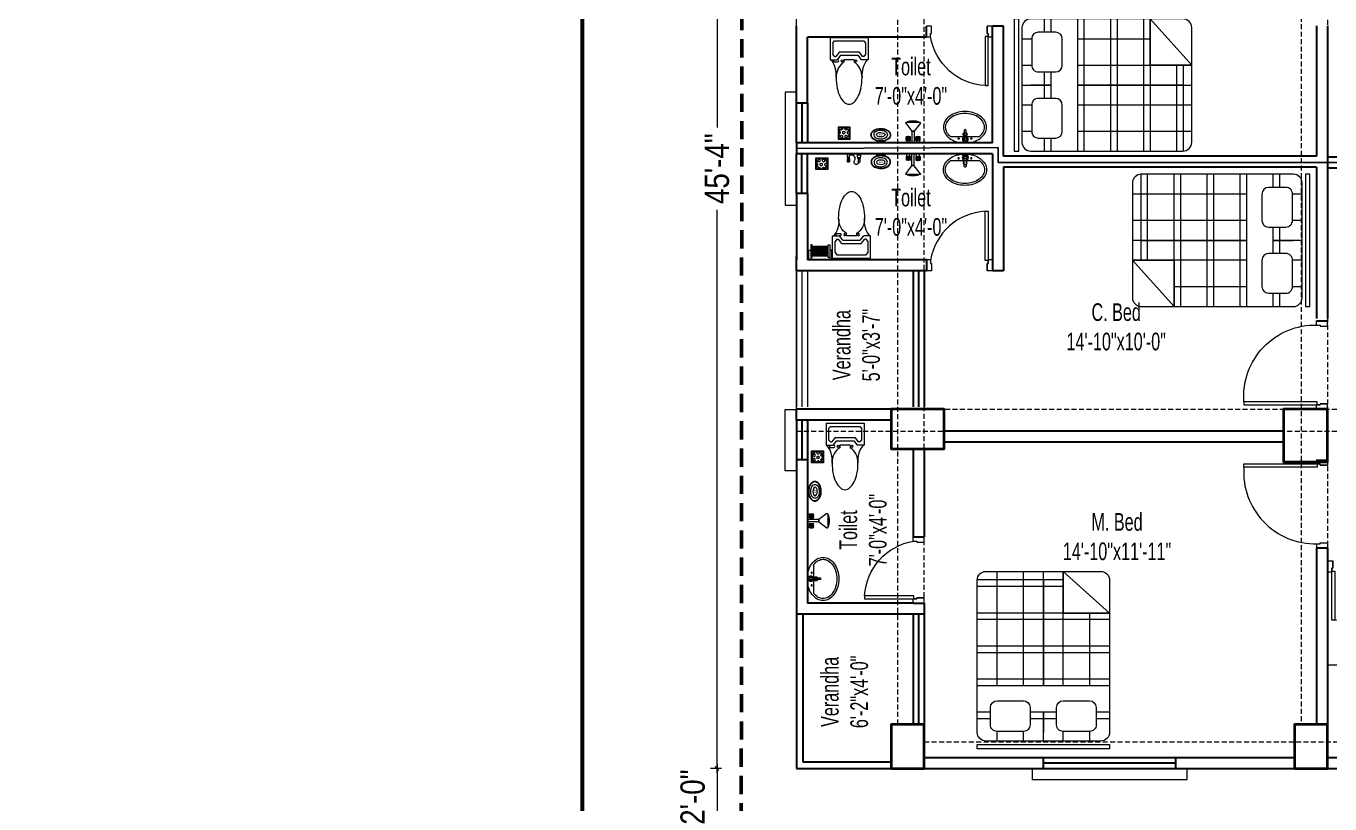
# Model space of a CAD drawing. Header units: inches. Extents: x 64086 to 138972, y -13497 to 16809.
# Drawn here: x 98149 to 98741, y -11975 to -11622 of the extents above; entities that cross this region are included whole.
import ezdxf

# ---------------------------------------------------------------- set-up
doc = ezdxf.new("R2010")
doc.units = ezdxf.units.IN
doc.header["$LTSCALE"] = 0.5
doc.header["$MEASUREMENT"] = 0
doc.header["$PDMODE"] = 2
doc.linetypes.add('DASHED', pattern=[0.75, 0.5, -0.25])
doc.layers.get('0').update_dxf_attribs({"lineweight": 13})
for name, color, linetype, lineweight in [('A-TOIL', 6, 'Continuous', 15), ('BEAM 2', 87, 'Continuous', 15), ('Boundary', 6, 'DASHED', 50), ('BOX', 253, 'Continuous', 15), ('Column', 1, 'Continuous', 40), ('DIM', 5, 'Continuous', 13), ('DOOR', 30, 'Continuous', 20), ('e-tv+tel', 5, 'Continuous', 25), ('fixture', 24, 'Continuous', 13), ('fur', 42, 'Continuous', 15), ('P-BASIN1', 6, 'Continuous', 15), ('P-COMMODE', 6, 'Continuous', 15), ('P-FLOOR-DRAIN', 4, 'Continuous', 15), ('P-SH', 6, 'Continuous', 15), ('P-SHOWER', 7, 'Continuous', 15), ('P.cap', 4, 'Continuous', 20), ('railing', 30, 'Continuous', 15), ('Raling', 35, 'Continuous', 20), ('TEXT', 7, 'Continuous', 13), ('Text-2', 7, 'Continuous', 18), ('TEXT-IN', 7, 'Continuous', 15), ('text-s2', 7, 'Continuous', 20), ('Tree', 94, 'Continuous', 0), ('WALL', 7, 'Continuous', 30), ('WALL-0', 7, 'Continuous', 18), ('Wall_20', 253, 'Continuous', 20)]:
    doc.layers.add(name, color=color, linetype=linetype, lineweight=lineweight)
doc.layers.add('FURNITURE', color=157, linetype='Continuous')
doc.styles.add('1', font='ARIALN.TTF')
doc.styles.get("Standard").update_dxf_attribs({"font": 'ARIALNB.TTF'})
doc.styles.add('STYLE1', font='ARIALN.TTF', dxfattribs={"width": 0.8})
doc.linetypes.add('BATTING', pattern='A,0.0001,-0.1,[134,ltypeshp.shx,S=0.1,R=0,X=-0.1,Y=0],-0.2,[134,ltypeshp.shx,S=0.1,R=180,X=0.1,Y=0],-0.1', length=0.4001)
doc.dimstyles.new('1_8', dxfattribs={"dimtxt": 5, "dimasz": 1.5, "dimexe": 0.18, "dimexo": 0.0625, "dimgap": 0.125, "dimtad": 0, "dimdec": 0, "dimzin": 3, "dimdsep": 46, "dimlunit": 4, "dimtxsty": 'STYLE1', "dimblk": 'D', "dimcen": 3, "dimse1": 1, "dimse2": 1, "dimclrt": 7, "dimadec": 0, "dimazin": 0, "dimtfac": 1, "dimtdec": 0, "dimtix": 1, "dimtmove": 0, "dimatfit": 3, "dimldrblk": 'OPEN90', "dimfxl": 1, "dimtvp": 0.75, "dimtolj": 1, "dimtzin": 0, "dimarcsym": 0})
doc.dimstyles.new('DIM-1-2', dxfattribs={"dimtxt": 8, "dimasz": 1.75, "dimexe": 3, "dimexo": 2, "dimgap": 3, "dimtad": 0, "dimdec": 0, "dimzin": 3, "dimdsep": 46, "dimlunit": 4, "dimtxsty": '1', "dimblk": 'OBLIQUE', "dimcen": 1, "dimdle": 2, "dimclrd": 256, "dimclre": 256, "dimclrt": 256, "dimadec": 0, "dimazin": 0, "dimtfac": 0.75, "dimtdec": 0, "dimtmove": 1, "dimatfit": 3, "dimldrblk": 'OBLIQUE', "dimfxl": 1, "dimtolj": 1, "dimtzin": 0, "dimlwd": -1, "dimlwe": -1, "dimarcsym": 0})
pattern_1 = [(225, (19362.28457, 30685.39488), (-0.0883883476, 0.0883883476), [])]

# ---------------------------------------------------------------- blocks, each defined once
blk = doc.blocks.new('toilet d')
at = {"layer": 'railing'}
for p, q in [((98951.72, -21113.88), (98951.72, -21091.64)), ((98951.72, -21091.64), (98953.15, -21091.64)), ((98953.15, -21091.64), (98953.15, -21113.88)), ((98925.06, -21118.64), (98925.06, -21113.64)), ((98927, -21113.64), (98925.06, -21113.64)), ((98927.44, -21118.64), (98925.06, -21118.64)), ((98926.96, -21113.88), (98926.96, -21115.31)), ((98926.96, -21113.88), (98926.96, -21115.31)), ((98926.96, -21115.31), (98927.44, -21115.31)), ((98927.44, -21115.31), (98927.44, -21118.64)), ((98927.44, -21115.31), (98927.44, -21118.64)), ((98953.15, -21113.88), (98951.72, -21113.88)), ((98952.68, -21115.31), (98952.68, -21118.64)), ((98952.68, -21118.64), (98952.68, -21115.31)), ((98952.68, -21115.31), (98953.15, -21115.31)), ((98955.06, -21118.64), (98952.68, -21118.64)), ((98955.06, -21113.64), (98953.15, -21113.64)), ((98953.15, -21113.88), (98953.15, -21115.31)), ((98953.15, -21115.31), (98953.15, -21113.88)), ((98955.06, -21113.64), (98955.06, -21118.64))]:
    blk.add_line(p, q, dxfattribs=at)
blk.add_arc((98953.17, -21118.15), 26.55, 93.11199, 170.74057, dxfattribs=at)
blk = doc.blocks.new('door-3')
at = {"layer": 'railing'}
for p, q in [((98873.42, -21113.88), (98873.42, -21080.69)), ((98873.42, -21080.69), (98874.85, -21080.69)), ((98874.85, -21080.69), (98874.85, -21113.88)), ((98836.75, -21118.64), (98836.75, -21113.64)), ((98838.65, -21113.64), (98836.75, -21113.64)), ((98839.13, -21118.64), (98836.75, -21118.64)), ((98838.66, -21113.88), (98838.66, -21115.31)), ((98838.66, -21113.88), (98838.66, -21115.31)), ((98838.66, -21115.31), (98839.13, -21115.31)), ((98839.13, -21115.31), (98839.13, -21118.64)), ((98839.13, -21115.31), (98839.13, -21118.64)), ((98874.85, -21113.88), (98873.42, -21113.88)), ((98874.37, -21115.31), (98874.37, -21118.64)), ((98874.37, -21118.64), (98874.37, -21115.31)), ((98874.37, -21115.31), (98874.85, -21115.31)), ((98876.75, -21118.64), (98874.37, -21118.64)), ((98876.75, -21113.64), (98874.85, -21113.64)), ((98874.85, -21113.88), (98874.85, -21115.31)), ((98874.85, -21115.31), (98874.85, -21113.88)), ((98876.75, -21113.64), (98876.75, -21118.64))]:
    blk.add_line(p, q, dxfattribs=at)
blk.add_arc((98871.12, -21113.08), 32.47, 85.93431, 181.41618, dxfattribs=at)
blk = doc.blocks.new('_Oblique')
at = {"color": 0, "linetype": 'ByBlock', "lineweight": -2}
blk.add_line((-0.5, -0.5), (0.5, 0.5), dxfattribs=at)
blk = doc.blocks.new('*D36')
at = {"layer": 'Defpoints', "color": 0, "ltscale": 3, "transparency": 16777216}
for p in [(98498.7, -11415.1), (98462.7, -11959.12), (98474.68, -11959.12)]:
    blk.add_point(p, dxfattribs=at)
at = {"layer": 'TEXT', "ltscale": 3, "transparency": 16777216}
for p, q in [((98464.7, -11415.1), (98459.7, -11415.1)), ((98462.7, -11413.1), (98462.7, -11668.42)), ((98462.7, -11961.12), (98462.7, -11705.79)), ((98464.7, -11959.12), (98459.7, -11959.12))]:
    blk.add_line(p, q, dxfattribs=at)
at = {"layer": 'TEXT', "ltscale": 3, "transparency": 16777216, "xscale": 1.75, "yscale": 1.75, "zscale": 1.75}
for p, rotation in [((98462.7, -11415.1), 90), ((98462.7, -11959.12), 270)]:
    blk.add_blockref('_Oblique', p, dxfattribs=dict(at, rotation=rotation))
at = {"layer": 'TEXT', "ltscale": 3, "transparency": 16777216, "insert": (98462.7, -11687.11), "char_height": 11, "attachment_point": 5, "rotation": 90, "style": '1'}
blk.add_mtext('\\A1;45\'-4"', dxfattribs=at)
blk = doc.blocks.new('*D37')
at = {"layer": 'Defpoints', "color": 0, "ltscale": 3, "transparency": 16777216}
for p in [(98474.68, -11959.12), (98462.7, -11983.12), (98474.7, -11983.12)]:
    blk.add_point(p, dxfattribs=at)
at = {"layer": 'TEXT', "ltscale": 3, "transparency": 16777216}
for p, q in [((98464.7, -11959.12), (98459.7, -11959.12)), ((98462.7, -11957.12), (98462.7, -11985.12)), ((98464.7, -11983.12), (98459.7, -11983.12))]:
    blk.add_line(p, q, dxfattribs=at)
at = {"layer": 'TEXT', "ltscale": 3, "transparency": 16777216, "xscale": 1.75, "yscale": 1.75, "zscale": 1.75}
for p, rotation in [((98462.7, -11959.12), 90), ((98462.7, -11983.12), 270)]:
    blk.add_blockref('_Oblique', p, dxfattribs=dict(at, rotation=rotation))
at = {"layer": 'TEXT', "ltscale": 3, "transparency": 16777216, "insert": (98451.68, -11972.12), "char_height": 11, "attachment_point": 5, "rotation": 90, "style": '1'}
blk.add_mtext('\\A1;2\'-0"', dxfattribs=at)
blk = doc.blocks.new('*D39')
at = {"layer": 'Defpoints', "color": 0, "ltscale": 3, "transparency": 16777216}
for p in [(99685.68, -11959.12), (98498.68, -11966.12), (99685.68, -11999.12)]:
    blk.add_point(p, dxfattribs=at)
at = {"layer": 'TEXT', "ltscale": 3, "transparency": 16777216}
for p, q in [((98496.68, -11999.12), (99070.17, -11999.12)), ((98498.68, -11997.12), (98498.68, -12002.12)), ((99687.68, -11999.12), (99114.19, -11999.12)), ((99685.68, -11997.12), (99685.68, -12002.12))]:
    blk.add_line(p, q, dxfattribs=at)
at = {"layer": 'TEXT', "ltscale": 3, "transparency": 16777216, "xscale": 1.75, "yscale": 1.75, "zscale": 1.75, "rotation": 180}
blk.add_blockref('_Oblique', (98498.68, -11999.12), dxfattribs=at)
at = {"layer": 'TEXT', "ltscale": 3, "transparency": 16777216, "xscale": 1.75, "yscale": 1.75, "zscale": 1.75}
blk.add_blockref('_Oblique', (99685.68, -11999.12), dxfattribs=at)
at = {"layer": 'TEXT', "ltscale": 3, "transparency": 16777216, "insert": (99092.18, -11999.12), "char_height": 11, "attachment_point": 5, "style": '1'}
blk.add_mtext('\\A1;98\'-11"', dxfattribs=at)
blk = doc.blocks.new('A$C3B0820DD')
at = {"layer": 'A-TOIL'}
for p, q in [((0, 26.47), (0, 17.65)), ((0, 26.47), (15.1, 26.47)), ((15.1, 26.47), (15.1, 17.65)), ((1.03, 24.26), (1.72, 25.14)), ((1.03, 24.26), (1.03, 19.85)), ((1.72, 25.14), (13.38, 25.14)), ((3.69, 20.73), (2.32, 18.97)), ((3.69, 20.73), (11.41, 20.73)), ((11.41, 20.73), (12.78, 18.97)), ((13.38, 25.14), (14.07, 24.26)), ((14.07, 24.26), (14.07, 19.85)), ((0, 17.65), (2.74, 17.65)), ((1.72, 18.97), (1.03, 19.85)), ((1.37, 17.65), (1.37, 16.76)), ((1.37, 16.76), (3.09, 16.76)), ((1.72, 18.97), (2.32, 18.97)), ((4.12, 19.41), (2.74, 17.65)), ((3.09, 17.65), (2.74, 17.65)), ((4.12, 19.41), (10.98, 19.41)), ((5.49, 17.65), (5.49, 16.65)), ((9.61, 17.65), (5.49, 17.65)), ((9.61, 17.65), (9.61, 16.65)), ((10.98, 19.41), (12.35, 17.65)), ((15.1, 17.65), (12.35, 17.65)), ((13.38, 18.97), (12.78, 18.97)), ((14.07, 19.85), (13.38, 18.97))]:
    blk.add_line(p, q, dxfattribs=at)
for centre, major_axis, start_param, end_param in [((-3.71, 11.66), (0, 7.94), 4.576272, 5.566047), ((7.55, 10.59), (0, 6.62), 0.411517, 1.570796), ((3.09, 17.2), (0, 0.441), 3.141593, 6.283185), ((4.8, 17.2), (0, 0.441), 4.712389, 10.995574), ((7.55, 10.59), (0, 6.62), -1.570796, -0.411517), ((10.29, 17.2), (0, 0.441), 4.712389, 10.995574), ((18.81, 11.66), (0, 7.94), 0.717138, 1.706913), ((15.53, 10.59), (0, 16.88), 1.570797, 1.824118), ((-0.44, 10.59), (0, 16.88), 4.459068, 4.712388), ((11.59, 9.28), (0, 11.65), 1.824118, 2.129396), ((3.5, 9.28), (0, 11.65), 4.153789, 4.459067), ((9.11, 7.28), (0, 7.88), 2.129396, 2.556312), ((7.55, 4.25), (0, 4.25), 2.556313, 3.141592), ((7.55, 4.25), (0, 4.25), 3.141593, 3.726873), ((5.99, 7.28), (0, 7.88), 3.726874, 4.153789)]:
    blk.add_ellipse(centre, major_axis=major_axis, ratio=0.777778, start_param=start_param, end_param=end_param, dxfattribs=at)
blk = doc.blocks.new('p-basin11')
at = {"lineweight": 13}
for p, q in [((-7.44, 1.49), (7.15, 1.49)), ((-0.49, 4.45), (-0.49, 0.85)), ((0.5, 0.86), (0.5, 4.45))]:
    blk.add_line(p, q, dxfattribs=at)
for centre, radius in [((-3.35, 0.44), 0.298), ((-0.08, 2.58), 0.99), ((0, 0), 0.495), ((3.06, 0.44), 0.298)]:
    blk.add_circle(centre, radius, dxfattribs=at)
for centre, radius, start, end in [((-1.18, 2.6), 11.33, 106.76473, 126.02737), ((-0.15, -0.85), 14.92, 90, 106.76473), ((-0.15, -0.85), 14.92, 73.23527, 90), ((0.89, 2.6), 11.33, 53.97263, 73.23527), ((-5.2, 6.16), 5.84, 150.3366, 180), ((-2.77, 4.78), 8.63, 126.02737, 150.3366), ((-5.2, 6.16), 4.85, 150.3366, 180), ((-5.2, 6.16), 4.85, 150.3366, 180), ((-2.77, 4.78), 7.64, 126.02737, 150.3366), ((-2.77, 4.78), 7.64, 126.02737, 150.3366), ((-1.18, 2.6), 10.34, 106.76473, 126.02737), ((-1.18, 2.6), 10.34, 106.76473, 126.02737), ((-0.15, -0.85), 13.93, 90, 106.76473), ((-0.15, -0.85), 13.93, 90, 106.76473), ((-0.15, -0.85), 13.93, 73.23527, 90), ((-0.15, -0.85), 13.93, 73.23527, 90), ((0.89, 2.6), 10.34, 53.97263, 73.23527), ((0.89, 2.6), 10.34, 53.97263, 73.23527), ((2.48, 4.78), 7.64, 29.6634, 53.97263), ((2.48, 4.78), 8.63, 29.6634, 53.97263), ((4.9, 6.16), 4.85, 0, 29.6634), ((4.9, 6.16), 4.85, 360, 29.6634), ((4.9, 6.16), 5.84, 0, 29.6634), ((-5.2, 6.16), 5.84, 180, 209.6634), ((-2.77, 7.54), 8.63, 209.6634, 233.97263), ((-5.2, 6.16), 4.85, 180, 209.6634), ((-2.77, 7.54), 7.64, 209.6634, 232.29998), ((-1.18, 9.72), 11.33, 233.97263, 253.23527), ((0, 0), 1.48, 109.6514, 70.3603), ((0, 0), 0.99, 120.3431, 59.7554), ((0, 4.45), 0.495, 0, 180), ((0.89, 9.72), 11.33, 286.76473, 306.02737), ((2.48, 7.54), 7.64, 307.70002, 330.3366), ((2.48, 7.54), 8.63, 306.02737, 330.3366), ((4.9, 6.16), 4.85, 330.3366, 0), ((4.9, 6.16), 5.84, 330.3366, 0), ((-0.15, 13.16), 14.92, 253.23527, 270), ((-0.15, 13.16), 14.92, 270, 286.76473)]:
    blk.add_arc(centre, radius, start, end, dxfattribs=at)
blk = doc.blocks.new('pp-sh')
at = {"ltscale": 0.01}
h = blk.add_hatch(dxfattribs=at)
h.set_pattern_fill('ANSI31', color=256, style=0)
h.set_pattern_definition(pattern_1)
h.paths.add_polyline_path([(18743.58, 25839.35), (18749.1, 25839.35, 0.199471)])
h = blk.add_hatch(dxfattribs=at)
h.set_pattern_fill('ANSI31', color=256, style=0)
h.set_pattern_definition(pattern_1)
h.paths.add_polyline_path([(18745.89, 25835.65), (18746.8, 25835.65, -0.163612), (18746.84, 25835.78), (18745.84, 25835.78, -0.163612)])
for p, q in [((18743.4, 25839), (18745.84, 25835.78)), ((18749.1, 25839.35), (18743.58, 25839.35)), ((18746.84, 25835.78), (18745.84, 25835.78)), ((18746.8, 25835.65), (18745.89, 25835.65)), ((18745.89, 25835.65), (18745.89, 25831.13)), ((18746.8, 25835.65), (18746.8, 25831.13)), ((18749.28, 25839), (18746.84, 25835.78)), ((18745.28, 25833.51), (18743.51, 25833.51)), ((18743.51, 25832.08), (18743.51, 25833.51)), ((18745.28, 25832.08), (18743.51, 25832.08)), ((18743.8, 25832.04), (18743.8, 25831.13)), ((18748.88, 25831.13), (18743.8, 25831.13)), ((18743.95, 25832.08), (18743.95, 25833.51)), ((18744.54, 25833.62), (18744.26, 25833.62)), ((18744.26, 25833.59), (18744.26, 25833.62)), ((18744.4, 25833.59), (18744.4, 25833.62)), ((18744.4, 25832.08), (18744.4, 25833.51)), ((18744.54, 25833.59), (18744.54, 25833.62)), ((18744.84, 25832.08), (18744.84, 25833.51)), ((18744.99, 25832.04), (18744.99, 25831.13)), ((18745.28, 25832.08), (18745.28, 25833.51)), ((18746.8, 25831.13), (18745.89, 25831.13)), ((18747.4, 25832.08), (18747.4, 25833.51)), ((18747.4, 25833.51), (18749.17, 25833.51)), ((18747.4, 25832.08), (18749.17, 25832.08)), ((18747.69, 25832.04), (18747.69, 25831.13)), ((18747.84, 25832.08), (18747.84, 25833.51)), ((18748.15, 25833.59), (18748.15, 25833.62)), ((18748.15, 25833.62), (18748.42, 25833.62)), ((18748.29, 25833.59), (18748.29, 25833.62)), ((18748.29, 25832.08), (18748.29, 25833.51)), ((18748.42, 25833.59), (18748.42, 25833.62)), ((18748.73, 25832.08), (18748.73, 25833.51)), ((18748.88, 25832.04), (18748.88, 25831.13)), ((18749.17, 25832.08), (18749.17, 25833.51))]:
    blk.add_line(p, q, dxfattribs=at)
for centre, radius, start, end in [((18746.34, 25832.71), 7.19, 67.4384, 112.5616), ((18743.58, 25839.13), 0.222, 90, 216.0286), ((18745.67, 25835.65), 0.222, 0, 37.1678), ((18747.02, 25835.65), 0.222, 142.8322, 180), ((18749.1, 25839.13), 0.222, 323.9714, 90), ((18743.73, 25832.87), 0.68, 70.9882, 109.0118), ((18743.73, 25832.72), 0.68, 250.9882, 289.0118), ((18743.73, 25833.55), 0, 152.3346, 180), ((18744.4, 25832.37), 1.22, 68.7379, 111.2621), ((18744.18, 25832.87), 0.68, 70.9882, 109.0118), ((18744.18, 25832.72), 0.68, 250.9882, 289.0118), ((18744.62, 25832.87), 0.68, 70.9882, 109.0118), ((18744.62, 25832.72), 0.68, 250.9882, 289.0118), ((18745.06, 25832.87), 0.68, 70.9882, 109.0118), ((18745.06, 25832.72), 0.68, 250.9882, 289.0118), ((18747.62, 25832.87), 0.68, 70.9882, 109.0118), ((18747.62, 25832.72), 0.68, 250.9882, 289.0118), ((18748.29, 25832.37), 1.22, 68.7379, 111.2621), ((18748.06, 25832.87), 0.68, 70.9882, 109.0118), ((18748.06, 25832.72), 0.68, 250.9882, 289.0118), ((18748.51, 25832.87), 0.68, 70.9882, 109.0118), ((18748.51, 25832.72), 0.68, 250.9882, 289.0118), ((18748.95, 25832.87), 0.68, 70.9882, 109.0118), ((18748.95, 25832.72), 0.68, 250.9882, 289.0118), ((18748.95, 25833.55), 0, 0, 27.6654)]:
    blk.add_arc(centre, radius, start, end, dxfattribs=at)
blk = doc.blocks.new('RY')
at = {"layer": 'fixture'}
for p, q in [((227073.05, -59649.09), (227072.37, -59649.09)), ((227072.39, -59652.62), (227073.05, -59652.62)), ((227073.05, -59649.32), (227072.43, -59649.32)), ((227073.05, -59652.4), (227072.45, -59652.4)), ((227073.05, -59649.54), (227072.48, -59649.54)), ((227073.05, -59652.18), (227072.49, -59652.18)), ((227073.05, -59649.76), (227072.52, -59649.76)), ((227073.05, -59651.96), (227072.54, -59651.96)), ((227073.05, -59649.98), (227072.56, -59649.98)), ((227073.05, -59651.74), (227072.57, -59651.74)), ((227073.05, -59650.2), (227072.59, -59650.2)), ((227073.05, -59651.52), (227072.59, -59651.52)), ((227073.05, -59650.42), (227072.61, -59650.42)), ((227073.05, -59651.3), (227072.61, -59651.3)), ((227073.05, -59650.64), (227072.62, -59650.64)), ((227073.05, -59651.08), (227072.62, -59651.08)), ((227073.05, -59650.86), (227072.63, -59650.86)), ((227073.05, -59652.62), (227073.05, -59649.09))]:
    blk.add_line(p, q, dxfattribs=at)
at = {"layer": 'fixture', "color": 37}
blk.add_ellipse((227069.56, -59650.94), major_axis=(0.03, 1.96), ratio=0.508227, dxfattribs=at)
at = {"layer": 'fixture'}
for points, knots in [([(227069.67, -59655.34), (227070.14, -59655.34), (227070.61, -59655.17), (227071.49, -59654.46), (227071.88, -59653.92), (227072.44, -59652.6), (227072.61, -59651.83), (227072.64, -59650.26), (227072.52, -59649.46), (227072.02, -59648.09), (227071.65, -59647.51), (227070.8, -59646.71), (227070.32, -59646.49), (227069.39, -59646.39), (227068.91, -59646.52), (227068.01, -59647.13), (227067.6, -59647.62), (227066.98, -59648.88), (227066.78, -59649.63), (227066.67, -59651.2), (227066.76, -59652), (227067.19, -59653.43), (227067.53, -59654.05), (227068.36, -59654.94), (227068.83, -59655.21), (227069.42, -59655.33), (227069.54, -59655.34), (227069.67, -59655.34)], [0, 0, 0, 0, 0.512242, 0.512242, 1.024485, 1.024485, 1.536727, 1.536727, 2.04897, 2.04897, 2.561212, 2.561212, 3.073455, 3.073455, 3.585697, 3.585697, 4.09794, 4.09794, 4.610182, 4.610182, 5.122425, 5.122425, 5.634667, 5.634667, 6.14691, 6.14691, 6.283185, 6.283185, 6.283185, 6.283185]), ([(227069.67, -59655.14), (227070.05, -59655.14), (227070.44, -59655.01), (227071.19, -59654.47), (227071.55, -59654.05), (227072.1, -59652.97), (227072.3, -59652.32), (227072.46, -59650.96), (227072.43, -59650.24), (227072.15, -59648.92), (227071.9, -59648.32), (227071.27, -59647.37), (227070.89, -59647.03), (227070.12, -59646.65), (227069.74, -59646.59), (227068.97, -59646.73), (227068.58, -59646.93), (227067.86, -59647.63), (227067.53, -59648.13), (227067.07, -59649.31), (227066.93, -59650), (227066.89, -59651.43), (227067, -59652.18), (227067.43, -59653.43), (227067.73, -59653.96), (227068.41, -59654.72), (227068.79, -59654.96), (227069.34, -59655.12), (227069.5, -59655.14), (227069.67, -59655.14)], [0, 0, 0, 0, 0.466932, 0.466932, 0.933864, 0.933864, 1.400796, 1.400796, 1.867727, 1.867727, 2.334659, 2.334659, 2.801591, 2.801591, 3.268523, 3.268523, 3.735455, 3.735455, 4.202387, 4.202387, 4.669318, 4.669318, 5.165008, 5.165008, 5.62593, 5.62593, 6.080806, 6.080806, 6.283185, 6.283185, 6.283185, 6.283185])]:
    blk.add_open_spline(points, degree=3, knots=knots, dxfattribs=at)
at = {"layer": 'fixture', "color": 37}
blk.add_open_spline([(227069.6, -59647.92), (227069.34, -59647.91), (227069.09, -59647.98), (227068.25, -59648.39), (227067.93, -59648.94), (227067.55, -59650.04), (227067.47, -59650.66), (227067.53, -59651.62), (227067.59, -59651.97), (227067.78, -59652.58), (227067.9, -59652.86), (227068.21, -59653.33), (227068.41, -59653.53), (227068.88, -59653.84), (227069.16, -59653.93), (227069.74, -59653.97), (227070.04, -59653.9), (227070.53, -59653.65), (227070.73, -59653.47), (227071.05, -59653.09), (227071.17, -59652.88), (227071.47, -59652.22), (227071.57, -59651.72), (227071.64, -59650.73), (227071.6, -59650.22), (227071.4, -59649.43), (227071.28, -59649.13), (227070.94, -59648.58), (227070.71, -59648.32), (227070.17, -59648.01), (227069.9, -59647.92), (227069.6, -59647.92)], degree=3, knots=[0, 0, 0, 0, 0.251826, 0.251826, 0.981976, 0.981976, 1.712126, 1.712126, 2.138681, 2.138681, 2.508948, 2.508948, 2.825837, 2.825837, 3.120106, 3.120106, 3.414376, 3.414376, 3.708645, 3.708645, 4.002915, 4.002915, 4.608496, 4.608496, 5.214077, 5.214077, 5.606251, 5.606251, 5.998425, 5.998425, 6.283185, 6.283185, 6.283185, 6.283185], dxfattribs=at)
at = {"layer": 'fixture', "color": 37, "text_generation_flag": 4}
blk.add_text('Lux ', height=0.75, rotation=90, dxfattribs=at).set_placement((227069.24, -59651.81))
blk = doc.blocks.new('*X21')
at = {"color": 0}
for p, q in [((349.22, 2157.49), (349.37, 2157.49)), ((349.37, 2156.4), (349.69, 2156.94)), ((349.69, 2156.94), (349.37, 2157.49)), ((350.31, 2158.03), (350.62, 2158.57)), ((350.62, 2157.49), (350.31, 2158.03)), ((350.62, 2158.57), (351.25, 2158.57)), ((350.62, 2157.49), (351.25, 2157.49)), ((351.56, 2158.03), (351.25, 2158.57)), ((351.25, 2157.49), (351.56, 2158.03)), ((352.19, 2156.94), (352.5, 2157.49)), ((352.5, 2156.4), (352.19, 2156.94)), ((352.5, 2157.49), (353.12, 2157.49)), ((353.12, 2156.4), (353.44, 2156.94)), ((353.44, 2156.94), (353.12, 2157.49)), ((348.86, 2156.4), (349.37, 2156.4)), ((349, 2155.32), (349.37, 2155.32)), ((349.69, 2154.78), (349.37, 2155.32)), ((349.51, 2154.48), (349.69, 2154.78)), ((350.31, 2155.86), (350.62, 2156.4)), ((350.62, 2155.32), (350.31, 2155.86)), ((350.41, 2153.86), (350.62, 2154.24)), ((350.62, 2156.4), (351.25, 2156.4)), ((350.62, 2155.32), (351.25, 2155.32)), ((350.62, 2154.24), (351.25, 2154.24)), ((351.56, 2155.86), (351.25, 2156.4)), ((351.25, 2155.32), (351.56, 2155.86)), ((351.56, 2153.7), (351.25, 2154.24)), ((351.56, 2153.69), (351.56, 2153.7)), ((352.19, 2154.78), (352.5, 2155.32)), ((352.5, 2154.24), (352.19, 2154.78)), ((352.5, 2156.4), (353.12, 2156.4)), ((352.5, 2155.32), (353.12, 2155.32)), ((352.5, 2154.24), (352.92, 2154.24)), ((353.43, 2154.79), (353.12, 2155.32))]:
    blk.add_line(p, q, dxfattribs=at)
blk = doc.blocks.new('P-FLOOR')
at = {"layer": 'P-FLOOR-DRAIN'}
for points in [[(-2.08, 5.48), (-2.08, 0.98), (2.42, 0.98), (2.42, 5.48)], [(-1.85, 5.25), (-1.85, 1.2), (2.2, 1.2), (2.2, 5.25)]]:
    blk.add_lwpolyline(points, close=True, dxfattribs=at)
blk.add_circle((0.17, 3.23), 2.02, dxfattribs=at)
at = {"layer": 'P-FLOOR-DRAIN', "xscale": 0.8, "yscale": 0.8, "zscale": 0.8, "rotation": 270}
blk.add_blockref('*X21', (-1724.74, 284.25), dxfattribs=at)
blk = doc.blocks.new('lilklkl')
at = {"color": 23}
for p, q in [((19201.27, -4998.29), (19141.27, -4998.29)), ((19141.27, -4998.29), (19141.27, -5000.29)), ((19201.27, -5000.29), (19201.27, -4998.29)), ((19141.27, -5000.29), (19201.27, -5000.29)), ((19167.27, -5001.79), (19145.27, -5001.79)), ((19197.27, -5001.79), (19162.27, -5001.79)), ((19171.27, -5001.79), (19171.27, -5014.9)), ((19141.27, -5005.79), (19141.27, -5074.79)), ((19171.27, -5014.9), (19171.27, -5005.79)), ((19201.27, -5074.79), (19201.27, -5005.79)), ((19171.27, -5074.79), (19171.27, -5026.9)), ((19171.27, -5026.9), (19171.27, -5078.79)), ((19145.27, -5078.79), (19175.27, -5078.79)), ((19175.27, -5078.79), (19197.27, -5078.79))]:
    blk.add_line(p, q, dxfattribs=at)
at = {"color": 33}
for p, q in [((19150.27, -5001.79), (19150.27, -5006.19)), ((19162.27, -5001.79), (19162.27, -5006.19)), ((19180.27, -5001.79), (19180.27, -5006.19)), ((19192.27, -5001.79), (19192.27, -5006.19)), ((19147.23, -5011.9), (19141.27, -5011.9)), ((19147.24, -5014.9), (19141.27, -5014.9)), ((19171.27, -5014.9), (19165.2, -5014.9)), ((19171.27, -5011.9), (19165.21, -5011.9)), ((19177.23, -5011.9), (19171.27, -5011.9)), ((19177.24, -5014.9), (19171.27, -5014.9)), ((19201.27, -5014.9), (19195.2, -5014.9)), ((19201.27, -5011.9), (19195.21, -5011.9)), ((19171.27, -5026.9), (19141.27, -5026.9)), ((19150.27, -5026.9), (19150.27, -5078.79)), ((19162.27, -5026.9), (19162.27, -5078.79)), ((19201.27, -5026.9), (19171.27, -5026.9)), ((19180.27, -5026.9), (19180.27, -5078.79)), ((19192.27, -5026.9), (19192.27, -5059.9)), ((19171.27, -5029.9), (19141.27, -5029.9)), ((19201.27, -5029.9), (19171.27, -5029.9)), ((19171.27, -5041.9), (19141.27, -5041.9)), ((19171.27, -5044.9), (19141.27, -5044.9)), ((19201.27, -5041.9), (19171.27, -5041.9)), ((19201.27, -5044.9), (19171.27, -5044.9)), ((19171.27, -5056.9), (19141.27, -5056.9)), ((19201.27, -5056.9), (19171.27, -5056.9)), ((19171.27, -5059.9), (19141.27, -5059.9)), ((19201.27, -5059.9), (19171.27, -5059.9)), ((19171.27, -5071.9), (19141.27, -5071.9)), ((19171.27, -5074.9), (19141.27, -5074.9)), ((19180.27, -5071.9), (19171.27, -5071.9)), ((19180.27, -5074.9), (19171.27, -5074.9))]:
    blk.add_line(p, q, dxfattribs=at)
at = {"color": 40}
for p, q in [((19147.23, -5009.2), (19147.24, -5017.1)), ((19162.21, -5006.19), (19150.23, -5006.19)), ((19165.2, -5017.09), (19165.21, -5009.2)), ((19177.23, -5009.2), (19177.24, -5017.1)), ((19192.21, -5006.19), (19180.23, -5006.19)), ((19195.2, -5017.09), (19195.21, -5009.2)), ((19150.24, -5020.09), (19162.2, -5020.09)), ((19180.24, -5020.09), (19192.2, -5020.09))]:
    blk.add_line(p, q, dxfattribs=at)
at = {"color": 23}
for centre, start, end in [((19145.27, -5005.79), 90, 180), ((19197.27, -5005.79), 0, 90), ((19145.27, -5074.79), 180, 270), ((19197.27, -5074.79), 270, 0)]:
    blk.add_arc(centre, 4, start, end, dxfattribs=at)
at = {"color": 40}
for centre, start, end in [((19150.23, -5009.19), 90, 180.14142), ((19162.21, -5009.19), 359.89747, 90), ((19180.23, -5009.19), 90, 180.14142), ((19192.21, -5009.19), 359.89747, 90), ((19150.24, -5017.09), 180.14142, 270), ((19162.2, -5017.09), 270, 359.89747), ((19180.24, -5017.09), 180.14142, 270), ((19192.2, -5017.09), 270, 359.89747)]:
    blk.add_arc(centre, 3, start, end, dxfattribs=at)
at = {"layer": 'DOOR'}
for p, q in [((19201.27, -5059.9), (19180.27, -5078.79)), ((19180.27, -5078.79), (19180.27, -5059.9)), ((19180.27, -5059.9), (19201.27, -5059.9))]:
    blk.add_line(p, q, dxfattribs=at)
blk = doc.blocks.new('A$C32C23EB6')
at = {"layer": 'fur'}
blk.add_blockref('lilklkl', (-19141.27, 5078.79), dxfattribs=at)
blk = doc.blocks.new('TISSUE-2')
at = {"color": 11}
for points in [[(-2.88, 0), (-3.49, 0), (-3.49, -2.95), (-2.88, -2.95)], [(2.88, 0), (3.49, 0), (3.49, -2.95), (2.88, -2.95)], [(-2.38, -4.57), (-2.88, -4.57), (-2.88, -0.73), (-2.38, -0.73)], [(2.38, -4.57), (2.88, -4.57), (2.88, -0.73), (2.38, -0.73)]]:
    blk.add_lwpolyline(points, close=True, dxfattribs=at)
mesh = blk.add_polymesh((2, 13), dxfattribs=at)
for k, corner in enumerate([(2.38, -4.08), (2.38, -3.99, 0.33), (2.38, -3.83, 0.63), (2.38, -3.6, 0.89), (2.38, -3.32, 1.08), (2.38, -3, 1.2), (2.38, -2.65, 1.25), (2.38, -2.31, 1.2), (2.38, -1.99, 1.08), (2.38, -1.71, 0.89), (2.38, -1.48, 0.63), (2.38, -1.32, 0.33), (2.38, -1.23), (-2.38, -4.08), (-2.38, -3.99, 0.33), (-2.38, -3.83, 0.63), (-2.38, -3.6, 0.89), (-2.38, -3.32, 1.08), (-2.38, -3, 1.2), (-2.38, -2.65, 1.25), (-2.38, -2.31, 1.2), (-2.38, -1.99, 1.08), (-2.38, -1.71, 0.89), (-2.38, -1.48, 0.63), (-2.38, -1.32, 0.33), (-2.38, -1.23)]):
    mesh.set_mesh_vertex(divmod(k, 13), corner)
blk = doc.blocks.new('P-SH')
at = {"layer": 'Tree', "lineweight": 9}
for p, q in [((-82, 8), (-77, 13)), ((-82, 8), (-82, -25)), ((-78, 12), (-50, 12)), ((-52, 31), (-77, 31)), ((-77, 13), (-52, 13)), ((-54, 29), (-74, 29)), ((-47, 8), (-52, 13)), ((-47, 8), (-47, -25)), ((113, 64), (63, 64)), ((85, 13), (74, 13)), ((75, 13), (75, -31)), ((102, 13), (91, 13)), ((101, 13), (101, -31)), ((-82, -25), (-77, -30)), ((-78, -28), (-50, -28)), ((-77, -30), (-52, -30)), ((-47, -25), (-52, -30)), ((94, -38), (82, -38))]:
    blk.add_line(p, q, dxfattribs=at)
at = {"layer": 'Tree', "lineweight": 0}
for p, q in [((-81, 9), (-81, -26)), ((-78, 12), (-78, -28)), ((-78, 10), (-78, -27)), ((-74, 12), (-74, -28)), ((-72, 12), (-72, -28)), ((-66, 12), (-66, -28)), ((-63, 12), (-63, -28)), ((-57, 12), (-57, -28)), ((-54, 12), (-54, -28)), ((-50, 12), (-50, -28)), ((-48, 9), (-48, -26))]:
    blk.add_line(p, q, dxfattribs=at)
at = {"layer": 'Tree', "linetype": 'BATTING', "lineweight": 0, "ltscale": 0.05}
for p, q in [((-46, 57), (-52, 57)), ((85, -43), (85, -38))]:
    blk.add_line(p, q, dxfattribs=at)
at = {"layer": 'Tree', "lineweight": 9}
blk.add_lwpolyline([(-77, 31), (-77, 83), (-52, 83), (-52, 31)], dxfattribs=at)
at = {"layer": 'Tree', "lineweight": 0}
for points in [[(-74, 13), (-74, 31)], [(-54, 31), (-54, 13)]]:
    blk.add_lwpolyline(points, dxfattribs=at)
at = {"layer": 'Tree', "linetype": 'BATTING', "lineweight": 0, "ltscale": 0.05}
blk.add_lwpolyline([(85, -43, -0.444808), (42, -66, -0.536293), (28, -1, 0.793827), (-46, 57, 2.054494)], format="xyb", dxfattribs=at)
at = {"layer": 'Tree', "lineweight": 9}
blk.add_lwpolyline([(113, 43), (113, 70, 0.414214), (107, 77), (69, 77, 0.414214), (63, 70), (63, 43)], format="xyb", dxfattribs=at)
at = {"layer": 'Tree', "lineweight": 0}
blk.add_lwpolyline([(91, 0), (85, 0), (85, 38), (91, 38)], close=True, dxfattribs=at)
at = {"layer": 'Tree', "lineweight": 9}
for centre, radius, start, end in [((116, 47), 53.1, 176.6429, 220.6059), ((60, 47), 53.1, 319.3941, 3.3571), ((82, -31), 6.35, 180, 270), ((94, -31), 6.35, 270, 0)]:
    blk.add_arc(centre, radius, start, end, dxfattribs=at)
blk = doc.blocks.new('D')
at = {"layer": 'DIM'}
for q in [(-1.125, 0), (0, 1.125), (1.125, 0), (0, -1.125)]:
    blk.add_line((0, 0), q, dxfattribs=at)
at = {"layer": 'DIM', "color": 6, "const_width": 0.375}
blk.add_lwpolyline([(-0.1875, 0, 1), (0.1875, 0, 1)], format="xyb", close=True, dxfattribs=at)
blk = doc.blocks.new('*D47')
at = {"layer": 'Defpoints', "color": 0, "transparency": 16777216}
for p in [(71204.6, -11684.75), (71193.77, -11806.11), (99510, -11806.11)]:
    blk.add_point(p, dxfattribs=at)
at = {"layer": 'text-s2', "color": 0, "lineweight": -2, "transparency": 16777216}
blk.add_line((71193.77, -11686.25), (71193.77, -11804.61), dxfattribs=at)
at = {"layer": 'text-s2', "color": 0, "lineweight": -2, "transparency": 16777216, "xscale": 1.5, "yscale": 1.5, "zscale": 1.5}
for p, rotation in [((71193.77, -11684.75), 90), ((71193.77, -11806.11), 270)]:
    blk.add_blockref('D', p, dxfattribs=dict(at, rotation=rotation))
at = {"layer": 'text-s2', "color": 7, "transparency": 16777216, "insert": (71189.94, -11745.43), "char_height": 5, "attachment_point": 5, "rotation": 90, "style": 'STYLE1'}
blk.add_mtext('\\A1;10\'-1"', dxfattribs=at)
blk = doc.blocks.new('_Open90')
at = {"layer": 'DIM', "color": 0, "lineweight": -2}
for p, q in [((0, 0), (-1, 0)), ((-0.5, 0.5), (0, 0)), ((0, 0), (-0.5, -0.5))]:
    blk.add_line(p, q, dxfattribs=at)

msp = doc.modelspace()

# ---------------------------------------------------------------- linework, layer by layer
at = {"layer": 'BEAM 2', "linetype": 'DASHED', "ltscale": 9}
for p, q in [((98727.68, -11419.09), (98727.68, -11939.11)), ((98544.68, -11939.11), (98544.68, -11427.09)), ((98556.68, -11959.11), (98556.68, -11427.09)), ((98739.68, -11427.21), (98739.68, -11959.11)), ((98498.68, -11796.11), (99673.68, -11796.11)), ((98498.69, -11806.11), (99673.68, -11806.11)), ((98556.68, -11947.11), (99011.67, -11947.11)), ((98556.68, -11959.11), (99011.67, -11959.11))]:
    msp.add_line(p, q, dxfattribs=at)
at = {"layer": 'Boundary'}
msp.add_line((98503.68, -11889.12), (98503.68, -11889.12), dxfattribs=at)
at = {"layer": 'Boundary', "color": 1, "ltscale": 33}
msp.add_lwpolyline([(99674.11, -11378.04), (99817.7, -11983.02), (98473.7, -11983.12), (98474.11, -11379.12), (99674.11, -11378.04)], dxfattribs=at)
at = {"layer": 'BOX', "const_width": 1.73}
msp.add_lwpolyline([(99863.8, -11247.62), (98401.61, -11247.62), (98401.61, -12281.61), (99863.8, -12281.61)], close=True, dxfattribs=at)
at = {"layer": 'Column'}
for points in [[(98541.68, -11796.12), (98541.68, -11814.12), (98565.68, -11814.12), (98565.68, -11796.12)], [(98541.68, -11796.12), (98541.68, -11814.12), (98565.68, -11814.12), (98565.68, -11796.12)], [(98541.68, -11796.12), (98541.68, -11814.12), (98565.68, -11814.12), (98565.68, -11796.12)], [(98739.68, -11796.12), (98719.68, -11796.12), (98719.68, -11820.12), (98739.68, -11820.12)], [(98556.68, -11939.12), (98541.68, -11939.12), (98541.68, -11959.12), (98556.68, -11959.12)], [(98739.68, -11939.12), (98724.68, -11939.12), (98724.68, -11959.12), (98739.68, -11959.12)]]:
    msp.add_lwpolyline(points, close=True, dxfattribs=at)
at = {"layer": 'e-tv+tel', "lineweight": 30}
for p, q in [((98498.68, -11675.43), (98498.68, -11657.43)), ((98501.18, -11657.43), (98501.18, -11675.43)), ((98503.68, -11657.43), (98503.68, -11675.43)), ((98498.68, -11698.43), (98498.68, -11680.43)), ((98501.18, -11698.43), (98501.18, -11680.43)), ((98503.68, -11698.43), (98503.68, -11680.43)), ((98551.68, -11733.43), (98551.68, -11795.12)), ((98554.18, -11733.43), (98554.18, -11795.12)), ((98556.68, -11733.43), (98556.68, -11795.12)), ((98498.69, -11801.12), (98498.68, -11819.12)), ((98501.19, -11801.12), (98501.18, -11819.12)), ((98503.69, -11801.12), (98503.68, -11819.12)), ((98551.68, -11889.12), (98551.68, -11939.12)), ((98554.18, -11889.12), (98554.18, -11939.12)), ((98556.68, -11889.12), (98556.68, -11939.12)), ((98610.68, -11954.12), (98670.68, -11954.12)), ((98610.68, -11956.62), (98670.68, -11956.62)), ((98610.68, -11959.12), (98670.68, -11959.12))]:
    msp.add_line(p, q, dxfattribs=at)
at = {"layer": 'P-BASIN1', "lineweight": 40}
for points in [[(98541.68, -11796.12), (98541.68, -11814.12), (98565.68, -11814.12), (98565.68, -11796.12)], [(98739.68, -11796.12), (98719.68, -11796.12), (98719.68, -11820.12), (98739.68, -11820.12)], [(98556.68, -11939.12), (98541.68, -11939.12), (98541.68, -11959.12), (98556.68, -11959.12)], [(98739.68, -11939.12), (98724.68, -11939.12), (98724.68, -11959.12), (98739.68, -11959.12)]]:
    msp.add_lwpolyline(points, close=True, dxfattribs=at)
at = {"layer": 'P.cap', "ltscale": 15}
msp.add_lwpolyline([(98498.68, -11427.09), (99564.68, -11427.09), (99564.68, -11451.12), (99600.68, -11451.12), (99600.68, -11545.3), (99564.68, -11545.3), (99564.68, -11573.25), (99600.62, -11573.25), (99600.68, -11679.75), (99627.68, -11679.75), (99627.68, -11686.93), (99663.68, -11686.93), (99663.68, -11776.05), (99668.89, -11776.04), (99668.68, -11865.12), (99685.68, -11865.12), (99685.68, -11959.12), (99116.67, -11959.12), (99116.67, -11972.12), (99006.67, -11972.12), (99006.67, -11959.12), (98498.68, -11959.12), (98498.68, -11427.09)], dxfattribs=at)
at = {"layer": 'Raling'}
for p, q in [((98498.68, -11733.43), (98498.68, -11795.12)), ((98501.18, -11733.43), (98501.18, -11795.12)), ((98503.68, -11733.43), (98503.68, -11795.12)), ((98501.18, -11794.62), (98501.18, -11795.12)), ((98503.68, -11794.62), (98503.68, -11795.12))]:
    msp.add_line(p, q, dxfattribs=at)
at = {"layer": 'Raling', "lineweight": 30}
for p, q in [((98498.68, -11889.12), (98498.68, -11959.12)), ((98501.68, -11889.12), (98501.68, -11956.12)), ((98498.68, -11959.12), (98536.68, -11959.12)), ((98498.68, -11959.12), (98541.68, -11959.12)), ((98501.68, -11956.12), (98541.68, -11956.12)), ((98501.68, -11959.11), (98501.68, -11959.12))]:
    msp.add_line(p, q, dxfattribs=at)
at = {"layer": 'Raling'}
msp.add_lwpolyline([(98759.68, -11912.12), (98759.68, -11954.12), (98739.68, -11954.12), (98739.68, -11912.12), (98759.68, -11912.12)], dxfattribs=at)
at = {"layer": 'TEXT-IN', "ltscale": 15}
for points in [[(98498.68, -11427.09), (99014.66, -11427), (99014.68, -11557.29), (99017.34, -11557.25), (99066.89, -11557.07), (99066.85, -11702.53), (99018.64, -11702.93), (99009.63, -11702.93), (99009.63, -11684.34), (98738.07, -11684.34), (98738.07, -11684.34), (98590.27, -11684.34), (98590.27, -11677.52), (98498.68, -11677.93), (98498.68, -11427.09)], [(98498.68, -11677.93), (98590.27, -11677.52), (98590.27, -11684.34), (98738.07, -11684.34), (98738.07, -11684.34), (99009.63, -11684.34), (99009.63, -11702.93), (99009.17, -11796.12), (99009.17, -11959.11), (98960.67, -11959.11), (98960.67, -11959.11), (98866.67, -11959.11), (98866.67, -11959.11), (98498.68, -11959.11), (98498.68, -11677.93)]]:
    msp.add_lwpolyline(points, dxfattribs=at)
at = {"layer": 'TEXT-IN'}
msp.add_lwpolyline([(98498.68, -11819.12), (98498.68, -11824.12), (98493.68, -11824.12), (98493.68, -11796.34), (98498.68, -11796.34)], dxfattribs=at)
at = {"layer": 'WALL', "color": 0, "ltscale": 3}
for p, q in [((98498.68, -11657.43), (98498.68, -11622.43)), ((98557.68, -11627.43), (98557.68, -11622.43)), ((98592.68, -11622.43), (98587.68, -11622.43)), ((98587.68, -11627.43), (98587.68, -11622.43)), ((98592.68, -11681.43), (98592.68, -11622.43)), ((98734.68, -11622.25), (98734.68, -11681.43)), ((98739.68, -11622.25), (98739.68, -11676.43)), ((98503.68, -11657.43), (98503.68, -11627.43)), ((98557.68, -11627.43), (98503.68, -11627.43)), ((98587.68, -11675.43), (98587.68, -11627.43)), ((98503.68, -11657.43), (98498.68, -11657.43)), ((98498.68, -11675.43), (98498.68, -11680.43)), ((98503.68, -11675.43), (98498.68, -11675.43)), ((98587.68, -11675.43), (98503.68, -11675.43)), ((98739.68, -11676.43), (98739.68, -11755.12)), ((98503.68, -11680.43), (98498.68, -11680.43)), ((98587.68, -11680.43), (98503.68, -11680.43)), ((98587.68, -11680.43), (98587.68, -11728.43)), ((98734.68, -11681.43), (98592.68, -11681.43)), ((99011.67, -11681.88), (98739.68, -11681.88)), ((98592.68, -11686.43), (98592.68, -11733.43)), ((98734.68, -11686.43), (98592.68, -11686.43)), ((98734.68, -11686.43), (98734.68, -11755.12)), ((99006.67, -11686.88), (98739.68, -11686.88)), ((98498.68, -11698.43), (98498.68, -11728.43)), ((98503.68, -11698.43), (98498.68, -11698.43)), ((98503.68, -11698.43), (98503.68, -11728.43)), ((98498.68, -11733.43), (98498.68, -11726.93)), ((98557.68, -11728.43), (98503.68, -11728.43)), ((98557.68, -11728.43), (98557.68, -11733.43)), ((98587.68, -11728.43), (98587.68, -11733.43)), ((98557.68, -11733.43), (98498.68, -11733.43)), ((98592.68, -11733.43), (98587.68, -11733.43)), ((98734.68, -11756.12), (98739.68, -11756.12)), ((98541.68, -11796.12), (98498.68, -11796.12)), ((98498.68, -11801.12), (98498.68, -11796.12)), ((98498.69, -11800.12), (98498.68, -11800.12)), ((98498.69, -11800.12), (98498.68, -11800.12)), ((98503.69, -11801.12), (98498.68, -11801.12)), ((98541.68, -11801.12), (98503.69, -11801.12)), ((98719.68, -11806.11), (98565.68, -11806.11)), ((98719.68, -11811.11), (98565.68, -11811.11)), ((98503.69, -11819.12), (98498.68, -11819.12)), ((98503.68, -11819.12), (98503.68, -11884.12)), ((98551.68, -11814.12), (98551.68, -11854.12)), ((98556.68, -11814.12), (98556.68, -11854.12)), ((98734.68, -11859.12), (98734.68, -11939.12)), ((98734.68, -11859.12), (98739.68, -11859.12)), ((98734.68, -11859.12), (98739.68, -11859.12)), ((98739.68, -11859.12), (98739.68, -11864.93)), ((98739.68, -11859.12), (98739.68, -11939.12)), ((98551.68, -11884.12), (98503.68, -11884.12)), ((98556.68, -11884.12), (98556.68, -11889.12)), ((98556.68, -11889.12), (98498.68, -11889.12)), ((98556.68, -11954.12), (98610.68, -11954.12)), ((98610.68, -11954.12), (98610.68, -11959.12)), ((98670.68, -11954.12), (98724.68, -11954.12)), ((98670.68, -11954.12), (98670.68, -11959.12)), ((98739.68, -11954.12), (98758.67, -11954.12)), ((98556.68, -11959.12), (98610.68, -11959.11)), ((98670.68, -11959.09), (98724.68, -11959.08)), ((98739.68, -11959.12), (98758.67, -11959.12))]:
    msp.add_line(p, q, dxfattribs=at)
at = {"layer": 'WALL'}
for p, q in [((98498.68, -11819.12), (98498.68, -11889.12)), ((98551.68, -11854.12), (98556.68, -11854.12)), ((98551.68, -11884.12), (98556.68, -11884.12))]:
    msp.add_line(p, q, dxfattribs=at)
at = {"layer": 'Wall_20'}
for points in [[(98498.68, -11657.43), (98498.68, -11652.43), (98493.68, -11652.43), (98493.68, -11698.65), (98493.68, -11703.65), (98498.68, -11703.65)], [(98610.68, -11959.12), (98605.68, -11959.12), (98605.68, -11964.12), (98671.01, -11964.12), (98676.01, -11964.12), (98676.01, -11959.12)]]:
    msp.add_lwpolyline(points, dxfattribs=at)

# ---------------------------------------------------------------- block references
at = {"layer": 'fur', "ltscale": 2, "xscale": 1.496879999991506, "yscale": 1.496879999991506, "zscale": 1.496880000004208, "rotation": 180}
msp.add_blockref('TISSUE-2', (98509.5, -11728.43), dxfattribs=at)
at = {"layer": 'FURNITURE'}
for p, rotation in [((98678.06, -11679.16), 90), ((98651.18, -11689.62), 270)]:
    msp.add_blockref('A$C32C23EB6', p, dxfattribs=dict(at, rotation=rotation))
at = {"layer": 'FURNITURE', "xscale": -1, "rotation": 180}
msp.add_blockref('A$C32C23EB6', (98580.78, -11869.73), dxfattribs=at)
at = {"layer": 'P-BASIN1', "xscale": 0.9000000000232831, "yscale": 0.8999999999941792, "zscale": 0.8999999999999773}
msp.add_blockref('p-basin11', (98575.31, -11673.85), dxfattribs=at)
at = {"layer": 'P-BASIN1', "xscale": -0.9000000000232831, "yscale": 0.8999999999941792, "zscale": 0.8999999999999773}
for p, rotation in [((98575.31, -11682.02), 180), ((98505.26, -11873.04), 270)]:
    msp.add_blockref('p-basin11', p, dxfattribs=dict(at, rotation=rotation))
at = {"layer": 'P-COMMODE', "xscale": 1.142307692440227, "yscale": 1.142307692265604, "zscale": 1.142307692307668}
for p in [(98514, -11657.83), (98512.15, -11832.7)]:
    msp.add_blockref('A$C3B0820DD', p, dxfattribs=at)
at = {"layer": 'P-COMMODE', "xscale": -1.142307692440227, "yscale": 1.142307692265604, "zscale": 1.142307692307668, "rotation": 180}
msp.add_blockref('A$C3B0820DD', (98515.13, -11697.4), dxfattribs=at)
at = {"layer": 'P-FLOOR-DRAIN', "linetype": 'Continuous', "xscale": 1.199999999953434, "yscale": 1.199999999982538, "zscale": 1.200000000000045}
msp.add_blockref('P-FLOOR', (98520.18, -11674.85), dxfattribs=at)
at = {"layer": 'P-FLOOR-DRAIN', "linetype": 'Continuous', "xscale": -1.199999999953434, "yscale": 1.199999999982538, "zscale": 1.200000000000045}
for p, rotation in [((98510.08, -11680.97), 180), ((98504.36, -11818.03), 270)]:
    msp.add_blockref('P-FLOOR', p, dxfattribs=dict(at, rotation=rotation))
at = {"layer": 'P-SH', "xscale": 0.03175000002374873, "yscale": 0.03175000002374873, "zscale": 0.03175000002374873}
msp.add_blockref('P-SH', (98524.32, -11683.07), dxfattribs=at)
at = {"layer": 'P-SHOWER', "xscale": 1.125, "yscale": 1.125, "zscale": 1.125}
msp.add_blockref('pp-sh', (77462, -40735.36, -703.04), dxfattribs=at)
at = {"layer": 'P-SHOWER', "xscale": -1.125, "yscale": 1.125, "zscale": 1.125}
for p, rotation in [((77462, 17379.5, -703.04), 180), ((69443.66, -32936.43), 270)]:
    msp.add_blockref('pp-sh', p, dxfattribs=dict(at, rotation=rotation))
at = {"layer": 'railing', "xscale": -1}
for name, p, rotation in [('toilet d', (-367.38, -32741.07), 180), ('door-3', (77621.04, 87080.64), 90), ('toilet d', (77438.04, 87070.94), 90)]:
    msp.add_blockref(name, p, dxfattribs=dict(at, rotation=rotation))
at = {"layer": 'railing'}
msp.add_blockref('toilet d', (-367.38, 9385.21), dxfattribs=at)
for name, p, rotation in [('door-3', (77621.04, -110695.87), 90), ('toilet d', (197694.74, -32983.57), 180)]:
    msp.add_blockref(name, p, dxfattribs=dict(at, rotation=rotation))
at = {"layer": 'WALL-0', "rotation": 270}
msp.add_blockref('RY', (158187.89, 215397.88, -703.04), dxfattribs=at)
at = {"layer": 'WALL-0', "xscale": -1, "rotation": 270}
msp.add_blockref('RY', (158187.89, -238753.74, -703.04), dxfattribs=at)
at = {"layer": 'WALL-0', "xscale": -1}
msp.add_blockref('RY', (325576.73, 47817.49), dxfattribs=at)

# ---------------------------------------------------------------- texts
at = {"layer": 'Text-2', "char_height": 8, "width": 52.7533, "style": 'STYLE1'}
for s, insert, attachment_point in [('Toilet\\P7\'-0"x4\'-0"', (98550.68, -11636.75), 2), ('Toilet\\P7\'-0"x4\'-0"', (98550.68, -11717.62), 8), ('C. Bed\\P14\'-10"x10\'-0"', (98643.8, -11769.6), 8), ('M. Bed\\P14\'-10"x11\'-11"', (98644.18, -11864.75), 8)]:
    msp.add_mtext(s, dxfattribs=dict(at, insert=insert, attachment_point=attachment_point))
at = {"layer": 'Text-2', "char_height": 8, "width": 52.7533, "attachment_point": 8, "rotation": 90, "style": 'STYLE1'}
for s, insert in [('Verandha\\P5\'-0"x3\'-7"', (98536.68, -11767.12)), ('Toilet\\P7\'-0"x4\'-0"', (98539.71, -11851.01)), ('Verandha\\P6\'-2"x4\'-0"', (98531.31, -11924.39))]:
    msp.add_mtext(s, dxfattribs=dict(at, insert=insert))

# ---------------------------------------------------------------- dimensions: what is measured, and where the dimension line sits
at = {"layer": 'TEXT', "color": 0, "ltscale": 3}
dim = msp.add_linear_dim(base=(98462.7, -11959.12), p1=(98498.7, -11415.1), p2=(98474.68, -11959.12), angle=90, dimstyle='DIM-1-2', override={"dimtxt": 11, "dimfxl": 2, "dimfxlon": 1}, dxfattribs=at)
dim.commit()
dim.dimension.update_dxf_attribs({"geometry": '*D36', "text_midpoint": (98462.7, -11687.11)})
dim = msp.add_linear_dim(base=(98462.7, -11983.12), p1=(98474.68, -11959.12), p2=(98474.7, -11983.12), angle=90, dimstyle='DIM-1-2', override={"dimtxt": 11, "dimfxl": 2, "dimfxlon": 1}, dxfattribs=at)
dim.commit()
dim.dimension.update_dxf_attribs({"geometry": '*D37', "text_midpoint": (98451.68, -11972.12), "dimtype": 160})
dim = msp.add_linear_dim(base=(99685.68, -11999.12), p1=(98498.68, -11966.12), p2=(99685.68, -11959.12), dimstyle='DIM-1-2', override={"dimtxt": 11, "dimfxl": 2, "dimfxlon": 1}, dxfattribs=at)
dim.commit()
dim.dimension.update_dxf_attribs({"geometry": '*D39', "text_midpoint": (99092.18, -11999.12)})
at = {"layer": 'text-s2'}
dim = msp.add_linear_dim(base=(71193.77, -11806.11), p1=(71204.6, -11684.75), p2=(99510, -11806.11), angle=90, dimstyle='1_8', override={"dimfxl": 0.25, "dimfxlon": 1}, dxfattribs=at)
dim.commit()
dim.dimension.update_dxf_attribs({"geometry": '*D47', "text_midpoint": (71189.94, -11745.43)})

doc.saveas('drawing.dxf')
